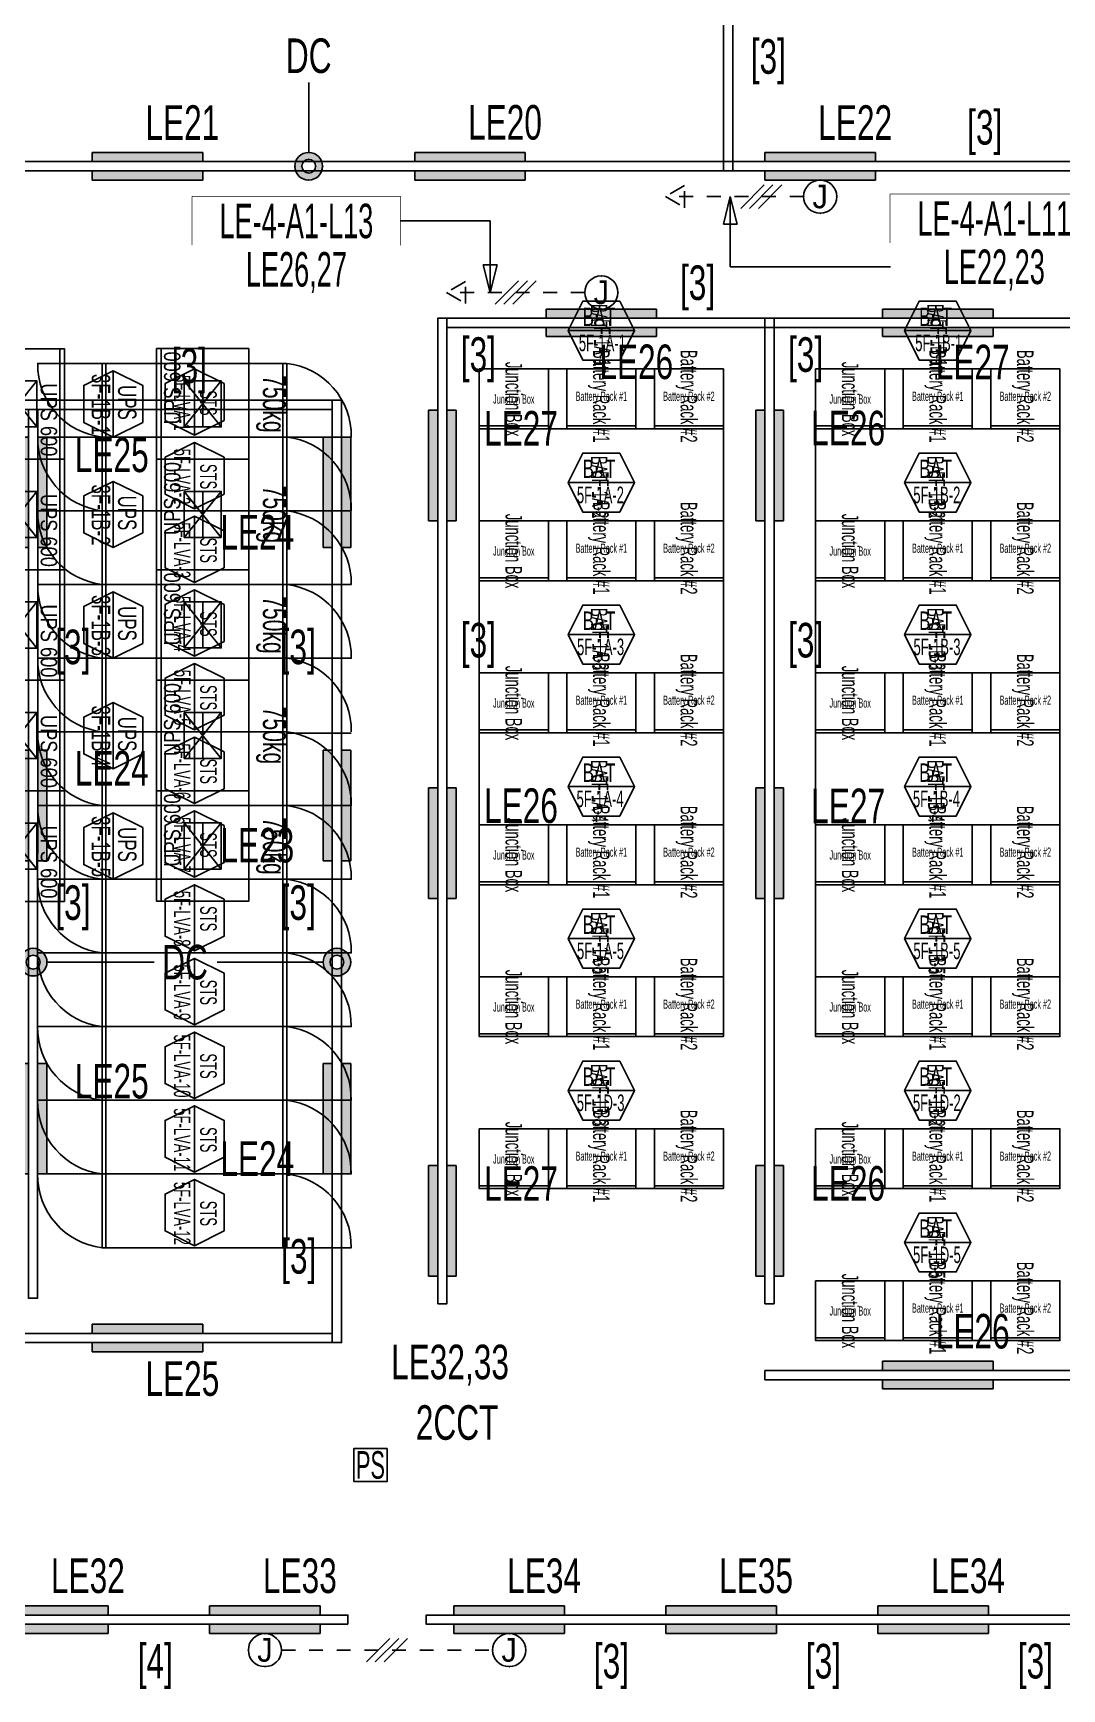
# Model space of a CAD drawing. Header units: millimetres. Extents: x 86947 to 500447, y -530175 to 1059536.
# Drawn here: x 149764 to 160926, y 465074 to 483050 of the extents above; entities that cross this region are included whole.
import ezdxf
from ezdxf.enums import TextEntityAlignment as Align

# ---------------------------------------------------------------- set-up
doc = ezdxf.new("R2010")
doc.units = ezdxf.units.MM
doc.header["$LTSCALE"] = 150
doc.set_wipeout_variables(frame=1)
doc.linetypes.add('D1', pattern=[3, 1, -1, 1])
for name, color, linetype in [('------01 Distribution Panel', 3, 'Continuous'), ('------03 Lighting Fixture', 3, 'Continuous'), ('------04 Lighting Switch', 2, 'Continuous'), ('------04 Number of Strands (가닥수)', 1, 'Continuous'), ('-----20 General Symbol', 3, 'Continuous'), ('-----23 Concealed or Exposed Wire', 4, 'D1'), ('-----25 Emergency Lighting Embeded Wire in Ceiling or Wall', 1, 'Continuous'), ('-----28 Race Way', 1, 'Continuous'), ('-----29 Indicator', 1, 'Continuous'), ('-----33 Equipment', 5, 'Continuous'), ('-----36 Dimension', 1, 'Continuous')]:
    doc.layers.add(name, color=color, linetype=linetype)
doc.styles.add('ELEC', font='Dotum.ttf')

# ---------------------------------------------------------------- blocks, each defined once
blk = doc.blocks.new('D01')
at = {"linetype": 'Continuous'}
blk.add_circle((0, 0), 150, dxfattribs=at)
for p in [(-150, 0), (0, 150), (150, 0), (0, -150)]:
    blk.add_point(p)
blk = doc.blocks.new('E01')
h = blk.add_hatch(color=256)
edge = h.paths.add_edge_path(flags=17)
edge.add_arc((0, 0), 75, 0, 360)
edge = h.paths.add_edge_path()
edge.add_arc((0, 0), 150, 0, 360)
blk.add_blockref('D01', (0, 0))
at = {"xscale": 0.5, "yscale": 0.5, "zscale": 0.5}
blk.add_blockref('D01', (0, 0), dxfattribs=at)
blk = doc.blocks.new('*U16')
blk.add_lwpolyline([(150, 0), (-150, 0), (-150, -300), (150, -300)], close=True)
at = {"style": 'ELEC', "width": 0.6}
blk.add_text('PS', height=250, dxfattribs=at).set_placement((0, -150), align=Align.MIDDLE)
blk = doc.blocks.new('E17')
h = blk.add_hatch(color=256)
h.paths.add_polyline_path([(600, 100), (-600, 100), (-600, 0), (600, 0)])
h.paths.add_polyline_path([(600, -100), (-600, -100), (-600, -200), (600, -200)])
for p, q in [((-600, 100), (600, 100)), ((-600, 100), (-600, 0)), ((600, 100), (600, 0)), ((600, 100), (600, 0)), ((-600, -100), (-600, -200)), ((600, -100), (600, -200)), ((-600, -200), (600, -200))]:
    blk.add_line(p, q)
blk = doc.blocks.new('A$C2e8f9a8b')
at = {"color": 0}
blk.add_line((30, 750), (30, 0), dxfattribs=at)
blk.add_lwpolyline([(650, 0), (0, 0), (0, 750), (650, 750)], close=True, dxfattribs=at)
blk = doc.blocks.new('1234')
at = {"layer": '-----33 Equipment'}
for p, q in [((402854, 656864), (402854, 657664)), ((404774, 656864), (404774, 657664)), ((402854, 656064), (402854, 656864)), ((404774, 656064), (404774, 656864)), ((402854, 655264), (402854, 656064)), ((404774, 655264), (404774, 656064)), ((402854, 654464), (402854, 655264)), ((404774, 654464), (404774, 655264)), ((402854, 653664), (402854, 654464)), ((404774, 653664), (404774, 654464)), ((402854, 652864), (402854, 653664)), ((404774, 652864), (404774, 653664)), ((402854, 652064), (402854, 652864)), ((404774, 652064), (404774, 652864)), ((402854, 651264), (402854, 652064)), ((404774, 651264), (404774, 652064)), ((402853, 650464), (402853, 651264)), ((404773, 650464), (404773, 651264)), ((402853, 649664), (402853, 650464)), ((404773, 649664), (404773, 650464)), ((402853, 648864), (402853, 649664)), ((404773, 648864), (404773, 649664)), ((402853, 648064), (402853, 648864)), ((404773, 648064), (404773, 648864))]:
    blk.add_line(p, q, dxfattribs=at)
at = {"layer": '-----33 Equipment', "elevation": 0}
for points in [[(407869, 658020), (408589, 658020), (408429, 658340), (408028, 658340), (407869, 658020), (408028, 657700), (408429, 657700), (408589, 658020)], [(411519, 658020), (412239, 658020), (412079, 658340), (411678, 658340), (411519, 658020), (411678, 657700), (412079, 657700), (412239, 658020)], [(403815, 656885), (403815, 657605), (404135, 657446), (404135, 657045), (403815, 656885), (403495, 657045), (403495, 657446), (403815, 657605)], [(409554, 650355), (409554, 657605), (406904, 657605), (406904, 650355), (409554, 650355)], [(413204, 650355), (413204, 657605), (410554, 657605), (410554, 650355), (413204, 650355)], [(403815, 656085), (403815, 656805), (404135, 656646), (404135, 656245), (403815, 656085), (403495, 656245), (403495, 656646), (403815, 656805)], [(407869, 656370), (408589, 656370), (408429, 656690), (408028, 656690), (407869, 656370), (408028, 656050), (408429, 656050), (408589, 656370)], [(411519, 656370), (412239, 656370), (412079, 656690), (411678, 656690), (411519, 656370), (411678, 656050), (412079, 656050), (412239, 656370)], [(403815, 655285), (403815, 656005), (404135, 655846), (404135, 655445), (403815, 655285), (403495, 655445), (403495, 655846), (403815, 656005)], [(403815, 654485), (403815, 655205), (404135, 655046), (404135, 654645), (403815, 654485), (403495, 654645), (403495, 655046), (403815, 655205)], [(407869, 654720), (408589, 654720), (408429, 655040), (408028, 655040), (407869, 654720), (408028, 654400), (408429, 654400), (408589, 654720)], [(411519, 654720), (412239, 654720), (412079, 655040), (411678, 655040), (411519, 654720), (411678, 654400), (412079, 654400), (412239, 654720)], [(403815, 653685), (403815, 654405), (404135, 654246), (404135, 653845), (403815, 653685), (403495, 653845), (403495, 654246), (403815, 654405)], [(405516, 653650), (404816, 653650)], [(403815, 652885), (403815, 653605), (404135, 653446), (404135, 653045), (403815, 652885), (403495, 653045), (403495, 653446), (403815, 653605)], [(407869, 653070), (408589, 653070), (408429, 653390), (408028, 653390), (407869, 653070), (408028, 652750), (408429, 652750), (408589, 653070)], [(411519, 653070), (412239, 653070), (412079, 653390), (411678, 653390), (411519, 653070), (411678, 652750), (412079, 652750), (412239, 653070)], [(403815, 652085), (403815, 652805), (404135, 652646), (404135, 652245), (403815, 652085), (403495, 652245), (403495, 652646), (403815, 652805)], [(403815, 651285), (403815, 652005), (404135, 651846), (404135, 651445), (403815, 651285), (403495, 651445), (403495, 651846), (403815, 652005)], [(407869, 651420), (408589, 651420), (408429, 651740), (408028, 651740), (407869, 651420), (408028, 651100), (408429, 651100), (408589, 651420)], [(411519, 651420), (412239, 651420), (412079, 651740), (411678, 651740), (411519, 651420), (411678, 651100), (412079, 651100), (412239, 651420)], [(403815, 650485), (403815, 651205), (404135, 651046), (404135, 650645), (403815, 650485), (403495, 650645), (403495, 651046), (403815, 651205)], [(403815, 649685), (403815, 650405), (404135, 650246), (404135, 649845), (403815, 649685), (403495, 649845), (403495, 650246), (403815, 650405)], [(407869, 649770), (408589, 649770), (408429, 650090), (408028, 650090), (407869, 649770), (408028, 649450), (408429, 649450), (408589, 649770)], [(411519, 649770), (412239, 649770), (412079, 650090), (411678, 650090), (411519, 649770), (411678, 649450), (412079, 649450), (412239, 649770)], [(403815, 648885), (403815, 649605), (404135, 649446), (404135, 649045), (403815, 648885), (403495, 649045), (403495, 649446), (403815, 649605)], [(403815, 648085), (403815, 648805), (404135, 648646), (404135, 648245), (403815, 648085), (403495, 648245), (403495, 648646), (403815, 648805)], [(411519, 648120), (412239, 648120), (412079, 648440), (411678, 648440), (411519, 648120), (411678, 647800), (412079, 647800), (412239, 648120)]]:
    blk.add_lwpolyline(points, dxfattribs=at)
for points in [[(402814, 656864, -0.385743), (402114, 657664), (402814, 657664)], [(404816, 657664, -0.385743), (405516, 656864), (404816, 656864)], [(402814, 656064, -0.385743), (402114, 656864), (402814, 656864)], [(404816, 656864, -0.385743), (405516, 656064), (404816, 656064)], [(402814, 655264, -0.385743), (402114, 656064), (402814, 656064)], [(404816, 656064, -0.385743), (405516, 655264), (404816, 655264)], [(402814, 654464, -0.385743), (402114, 655264), (402814, 655264)], [(404816, 655264, -0.385743), (405516, 654464), (404816, 654464)], [(402814, 653664, -0.385743), (402114, 654464), (402814, 654464)], [(404816, 654464, -0.385743), (405516, 653664)], [(402814, 652864, -0.385743), (402114, 653664), (402814, 653664)], [(404816, 653664, -0.385743), (405516, 652864), (404816, 652864)], [(402814, 652064, -0.385743), (402114, 652864), (402814, 652864)], [(404816, 652864, -0.385743), (405516, 652064), (404816, 652064)], [(402814, 651264, -0.385743), (402114, 652064), (402814, 652064)], [(404816, 652064, -0.385743), (405516, 651264), (404816, 651264)], [(402813, 650464, -0.385743), (402113, 651264), (402813, 651264)], [(404815, 651264, -0.385743), (405515, 650464), (404815, 650464)], [(402813, 649664, -0.385743), (402113, 650464), (402813, 650464)], [(404815, 650464, -0.385743), (405515, 649664), (404815, 649664)], [(402813, 648864, -0.385743), (402113, 649664), (402813, 649664)], [(404815, 649664, -0.385743), (405515, 648864), (404815, 648864)], [(402813, 648064, -0.385743), (402113, 648864), (402813, 648864)], [(404815, 648864, -0.385743), (405515, 648064), (404815, 648064)]]:
    blk.add_lwpolyline(points, format="xyb", dxfattribs=at)
for points in [[(402814, 656864), (402814, 657664), (404816, 657664), (404816, 656864)], [(406904, 657605), (406904, 656955), (409554, 656955), (409554, 657605)], [(410554, 657605), (410554, 656955), (413204, 656955), (413204, 657605)], [(402814, 656064), (402814, 656864), (404816, 656864), (404816, 656064)], [(402814, 655264), (402814, 656064), (404816, 656064), (404816, 655264)], [(406904, 655955), (406904, 655305), (409554, 655305), (409554, 655955)], [(410554, 655955), (410554, 655305), (413204, 655305), (413204, 655955)], [(402814, 654464), (402814, 655264), (404816, 655264), (404816, 654464)], [(402814, 653664), (402814, 654464), (404816, 654464), (404816, 653664)], [(406904, 654305), (406904, 653655), (409554, 653655), (409554, 654305)], [(410554, 654305), (410554, 653655), (413204, 653655), (413204, 654305)], [(402814, 652864), (402814, 653664), (404816, 653664), (404816, 652864)], [(402814, 652064), (402814, 652864), (404816, 652864), (404816, 652064)], [(406904, 652655), (406904, 652005), (409554, 652005), (409554, 652655)], [(410554, 652655), (410554, 652005), (413204, 652005), (413204, 652655)], [(402814, 651264), (402814, 652064), (404816, 652064), (404816, 651264)], [(402813, 650464), (402813, 651264), (404815, 651264), (404815, 650464)], [(406904, 651005), (406904, 650355), (409554, 650355), (409554, 651005)], [(410554, 651005), (410554, 650355), (413204, 650355), (413204, 651005)], [(402813, 649664), (402813, 650464), (404815, 650464), (404815, 649664)], [(402813, 648864), (402813, 649664), (404815, 649664), (404815, 648864)], [(406904, 649355), (406904, 648705), (409554, 648705), (409554, 649355)], [(410554, 649355), (410554, 648705), (413204, 648705), (413204, 649355)], [(402813, 648064), (402813, 648864), (404815, 648864), (404815, 648064)], [(410554, 647705), (410554, 647055), (413204, 647055), (413204, 647705)]]:
    blk.add_lwpolyline(points, close=True, dxfattribs=at)
at = {"layer": '-----33 Equipment', "xscale": -1, "rotation": 270}
for p in [(406904, 656955), (407854, 656955), (408804, 656955), (410554, 656955), (411504, 656955), (412454, 656955), (406904, 655305), (407854, 655305), (408804, 655305), (410554, 655305), (411504, 655305), (412454, 655305), (406904, 653655), (407854, 653655), (408804, 653655), (410554, 653655), (411504, 653655), (412454, 653655), (406904, 652005), (407854, 652005), (408804, 652005), (410554, 652005), (411504, 652005), (412454, 652005), (406904, 650355), (407854, 650355), (408804, 650355), (410554, 650355), (411504, 650355), (412454, 650355), (406904, 648705), (407854, 648705), (408804, 648705), (410554, 648705), (411504, 648705), (412454, 648705), (410554, 647055), (411504, 647055), (412454, 647055)]:
    blk.add_blockref('A$C2e8f9a8b', p, dxfattribs=at)
at = {"layer": '-----33 Equipment', "style": 'ELEC', "width": 0.6}
for s, p in [('BAT', (408205, 658171, 0)), ('5F-1A-1', (408240, 657887, 0)), ('BAT', (411855, 658171, 0)), ('5F-1B-1', (411890, 657887, 0)), ('Battery Rack #1', (408229, 657308, 0)), ('Battery Rack #2', (409179, 657308, 0)), ('Battery Rack #1', (411879, 657308, 0)), ('Battery Rack #2', (412829, 657308, 0)), ('Junction Box', (407279, 657277, 0)), ('Junction Box', (410929, 657277, 0)), ('5F-LVA-1', (403681, 657236)), ('STS', (403966, 657236)), ('5F-LVA-2', (403681, 656436)), ('STS', (403966, 656436)), ('BAT', (408205, 656521, 0)), ('BAT', (411855, 656521, 0)), ('5F-1A-2', (408219, 656237, 0)), ('5F-1B-2', (411869, 656237, 0)), ('Battery Rack #1', (408229, 655658, 0)), ('Battery Rack #2', (409179, 655658, 0)), ('Battery Rack #1', (411879, 655658, 0)), ('Battery Rack #2', (412829, 655658, 0)), ('Junction Box', (407279, 655627, 0)), ('Junction Box', (410929, 655627, 0)), ('5F-LVA-3', (403681, 655636)), ('STS', (403966, 655636)), ('5F-LVA-4', (403684, 654836)), ('STS', (403966, 654836)), ('BAT', (408205, 654871)), ('BAT', (411855, 654871)), ('5F-1A-3', (408221, 654587)), ('5F-1B-3', (411871, 654587)), ('Junction Box', (407279, 653977, 0)), ('Battery Rack #1', (408229, 654008, 0)), ('Battery Rack #2', (409179, 654008, 0)), ('Junction Box', (410929, 653977, 0)), ('Battery Rack #1', (411879, 654008, 0)), ('Battery Rack #2', (412829, 654008, 0)), ('5F-LVA-5', (403684, 654036)), ('STS', (403966, 654036)), ('5F-LVA-6', (403681, 653236)), ('STS', (403966, 653236)), ('BAT', (408205, 653221)), ('BAT', (411855, 653221)), ('5F-1A-4', (408215, 652937)), ('5F-1B-4', (411865, 652937)), ('5F-LVA-7', (403684, 652436)), ('Battery Rack #1', (408229, 652358)), ('Battery Rack #2', (409179, 652358)), ('Battery Rack #1', (411879, 652358)), ('Battery Rack #2', (412829, 652358)), ('STS', (403966, 652436)), ('Junction Box', (407279, 652327)), ('Junction Box', (410929, 652327)), ('5F-LVA-8', (403681, 651636)), ('STS', (403966, 651636)), ('BAT', (408205, 651571)), ('BAT', (411855, 651571)), ('5F-1A-5', (408220, 651287)), ('5F-1B-5', (411870, 651287)), ('5F-LVA-9', (403681, 650836)), ('Battery Rack #1', (408229, 650708)), ('Battery Rack #2', (409179, 650708)), ('Battery Rack #1', (411879, 650708)), ('Battery Rack #2', (412829, 650708)), ('STS', (403966, 650836)), ('Junction Box', (407279, 650677)), ('Junction Box', (410929, 650677)), ('5F-LVA-10', (403681, 650036)), ('STS', (403966, 650036)), ('BAT', (408205, 649921)), ('BAT', (411855, 649921)), ('5F-1D-3', (408221, 649637)), ('5F-1D-2', (411869, 649637)), ('5F-LVA-11', (403681, 649236)), ('Battery Rack #1', (408229, 649058)), ('Battery Rack #2', (409179, 649058)), ('Battery Rack #1', (411879, 649058)), ('Battery Rack #2', (412829, 649058)), ('STS', (403966, 649236)), ('Junction Box', (407279, 649027)), ('Junction Box', (410929, 649027)), ('5F-LVA-12', (403681, 648436)), ('STS', (403966, 648436)), ('BAT', (411855, 648271)), ('5F-1D-5', (411870, 647987)), ('Battery Rack #1', (411879, 647408)), ('Battery Rack #2', (412829, 647408)), ('Junction Box', (410929, 647377))]:
    blk.add_text(s, height=180, rotation=270, dxfattribs=at).set_placement(p, align=Align.MIDDLE_CENTER)
blk = doc.blocks.new('O04')
blk.add_circle((0, 0), 150)
for p in [(0, 150), (-150, 0), (150, 0), (0, -150)]:
    blk.add_point(p)
at = {"style": 'ELEC'}
blk.add_text('J', height=214, dxfattribs=at).set_placement((0, 0), align=Align.MIDDLE)
blk = doc.blocks.new('O07')
blk.add_lwpolyline([(0, -100), (173, 0), (0, 100)], close=True)
blk = doc.blocks.new('*U45')
at = {"color": 0}
for p, q in [((-186, -106), (26, 106)), ((-106, -106), (106, 106)), ((-26, -106), (186, 106))]:
    blk.add_line(p, q, dxfattribs=at)
blk = doc.blocks.new('UPS 600kV')
at = {"layer": '-----33 Equipment'}
for p, q in [((800, 850), (-402, 850)), ((-52, 199), (448, 601)), ((448, 199), (-52, 601)), ((-52, 400), (448, 400))]:
    blk.add_line(p, q, dxfattribs=at)
for points in [[(798, -100), (-402, -100), (-402, 900), (798, 900)], [(448, 601), (448, 199), (-52, 199), (-52, 601)]]:
    blk.add_lwpolyline(points, close=True, dxfattribs=at)
at = {"layer": '-----33 Equipment', "style": 'ELEC', "width": 0.85}
blk.add_text('UPS 600', height=178.2, dxfattribs=at).set_placement((-26, 731), align=Align.MIDDLE_LEFT)
blk = doc.blocks.new('전기실 장비배치')
at = {"layer": '-----33 Equipment', "elevation": 0}
for points in [[(155569, 479820), (156289, 479820), (156129, 480140), (155728, 480140), (155569, 479820), (155728, 479500), (156129, 479500), (156289, 479820)], [(159219, 479820), (159939, 479820), (159779, 480140), (159378, 480140), (159219, 479820), (159378, 479500), (159779, 479500), (159939, 479820)], [(150634, 479384), (150634, 478664), (150314, 478824), (150314, 479225), (150634, 479384), (150954, 479225), (150954, 478824), (150634, 478664)], [(157254, 472155), (157254, 479405), (154604, 479405), (154604, 472155), (157254, 472155)], [(160904, 472155), (160904, 479405), (158254, 479405), (158254, 472155), (160904, 472155)], [(155569, 478170), (156289, 478170), (156129, 478490), (155728, 478490), (155569, 478170), (155728, 477850), (156129, 477850), (156289, 478170)], [(159219, 478170), (159939, 478170), (159779, 478490), (159378, 478490), (159219, 478170), (159378, 477850), (159779, 477850), (159939, 478170)], [(150634, 478184), (150634, 477464), (150314, 477624), (150314, 478025), (150634, 478184), (150954, 478025), (150954, 477624), (150634, 477464)], [(150634, 476984), (150634, 476264), (150314, 476424), (150314, 476825), (150634, 476984), (150954, 476825), (150954, 476424), (150634, 476264)], [(155569, 476520), (156289, 476520), (156129, 476840), (155728, 476840), (155569, 476520), (155728, 476200), (156129, 476200), (156289, 476520)], [(159219, 476520), (159939, 476520), (159779, 476840), (159378, 476840), (159219, 476520), (159378, 476200), (159779, 476200), (159939, 476520)], [(150634, 475784), (150634, 475064), (150314, 475224), (150314, 475625), (150634, 475784), (150954, 475625), (150954, 475224), (150634, 475064)], [(155569, 474870), (156289, 474870), (156129, 475190), (155728, 475190), (155569, 474870), (155728, 474550), (156129, 474550), (156289, 474870)], [(159219, 474870), (159939, 474870), (159779, 475190), (159378, 475190), (159219, 474870), (159378, 474550), (159779, 474550), (159939, 474870)], [(150634, 474584), (150634, 473864), (150314, 474024), (150314, 474425), (150634, 474584), (150954, 474425), (150954, 474024), (150634, 473864)], [(155569, 473220), (156289, 473220), (156129, 473540), (155728, 473540), (155569, 473220), (155728, 472900), (156129, 472900), (156289, 473220)], [(159219, 473220), (159939, 473220), (159779, 473540), (159378, 473540), (159219, 473220), (159378, 472900), (159779, 472900), (159939, 473220)], [(155569, 471570), (156289, 471570), (156129, 471890), (155728, 471890), (155569, 471570), (155728, 471250), (156129, 471250), (156289, 471570)], [(159219, 471570), (159939, 471570), (159779, 471890), (159378, 471890), (159219, 471570), (159378, 471250), (159779, 471250), (159939, 471570)], [(159219, 469920), (159939, 469920), (159779, 470240), (159378, 470240), (159219, 469920), (159378, 469600), (159779, 469600), (159939, 469920)]]:
    blk.add_lwpolyline(points, dxfattribs=at)
for points in [[(154604, 479405), (154604, 478755), (157254, 478755), (157254, 479405)], [(158254, 479405), (158254, 478755), (160904, 478755), (160904, 479405)], [(154604, 477755), (154604, 477105), (157254, 477105), (157254, 477755)], [(158254, 477755), (158254, 477105), (160904, 477105), (160904, 477755)], [(154604, 476105), (154604, 475455), (157254, 475455), (157254, 476105)], [(158254, 476105), (158254, 475455), (160904, 475455), (160904, 476105)], [(154604, 474455), (154604, 473805), (157254, 473805), (157254, 474455)], [(158254, 474455), (158254, 473805), (160904, 473805), (160904, 474455)], [(154604, 472805), (154604, 472155), (157254, 472155), (157254, 472805)], [(158254, 472805), (158254, 472155), (160904, 472155), (160904, 472805)], [(154604, 471155), (154604, 470505), (157254, 470505), (157254, 471155)], [(158254, 471155), (158254, 470505), (160904, 470505), (160904, 471155)], [(158254, 469505), (158254, 468855), (160904, 468855), (160904, 469505)]]:
    blk.add_lwpolyline(points, close=True, dxfattribs=at)
at = {"layer": '-----33 Equipment'}
for p, rotation in [((149204, 479222, 0), 270), ((152004, 478827, 0), 90.00000000000001), ((149204, 478022, 0), 270), ((152004, 477627, 0), 90.00000000000001), ((149204, 476822, 0), 270), ((152004, 476427, 0), 90.00000000000001), ((149204, 475622, 0), 270), ((152004, 475227, 0), 90.00000000000001), ((149204, 474422, 0), 270), ((152004, 474027, 0), 90.00000000000001)]:
    blk.add_blockref('UPS 600kV', p, dxfattribs=dict(at, rotation=rotation))
at = {"layer": '-----33 Equipment', "xscale": -1, "rotation": 270}
for p in [(154604, 478755, 0), (155554, 478755, 0), (156504, 478755, 0), (158254, 478755, 0), (159204, 478755, 0), (160154, 478755, 0), (154604, 477105, 0), (155554, 477105, 0), (156504, 477105, 0), (158254, 477105, 0), (159204, 477105, 0), (160154, 477105, 0), (154604, 475455, 0), (155554, 475455, 0), (156504, 475455, 0), (158254, 475455, 0), (159204, 475455, 0), (160154, 475455, 0), (154604, 473805, 0), (155554, 473805, 0), (156504, 473805, 0), (158254, 473805, 0), (159204, 473805, 0), (160154, 473805, 0), (154604, 472155), (155554, 472155), (156504, 472155), (158254, 472155), (159204, 472155), (160154, 472155), (154604, 470505), (155554, 470505), (156504, 470505), (158254, 470505), (159204, 470505), (160154, 470505), (158254, 468855), (159204, 468855), (160154, 468855)]:
    blk.add_blockref('A$C2e8f9a8b', p, dxfattribs=at)
at = {"layer": '-----33 Equipment', "style": 'ELEC'}
for s, height, width, p in [('BAT', 200, 0.7, (155905, 479971, 0)), ('BAT', 200, 0.7, (159555, 479971, 0)), ('5F-1A-1', 180, 0.6, (155940, 479687, 0)), ('5F-1B-1', 180, 0.6, (159590, 479687, 0)), ('Junction Box', 100, 0.6, (154979, 479077, 0)), ('Battery Rack #1', 100, 0.6, (155929, 479108, 0)), ('Battery Rack #2', 100, 0.6, (156879, 479108, 0)), ('Junction Box', 100, 0.6, (158629, 479077, 0)), ('Battery Rack #1', 100, 0.6, (159579, 479108, 0)), ('Battery Rack #2', 100, 0.6, (160529, 479108, 0)), ('BAT', 200, 0.7, (155905, 478321, 0)), ('BAT', 200, 0.7, (159555, 478321, 0)), ('5F-1A-2', 180, 0.6, (155919, 478037, 0)), ('5F-1B-2', 180, 0.6, (159569, 478037, 0)), ('Junction Box', 100, 0.6, (154979, 477427, 0)), ('Battery Rack #1', 100, 0.6, (155929, 477458, 0)), ('Battery Rack #2', 100, 0.6, (156879, 477458, 0)), ('Junction Box', 100, 0.6, (158629, 477427, 0)), ('Battery Rack #1', 100, 0.6, (159579, 477458, 0)), ('Battery Rack #2', 100, 0.6, (160529, 477458, 0)), ('BAT', 200, 0.7, (155905, 476671, 0)), ('BAT', 200, 0.7, (159555, 476671, 0)), ('5F-1A-3', 180, 0.6, (155921, 476387, 0)), ('5F-1B-3', 180, 0.6, (159571, 476387, 0)), ('Battery Rack #1', 100, 0.6, (155929, 475808, 0)), ('Battery Rack #2', 100, 0.6, (156879, 475808, 0)), ('Battery Rack #1', 100, 0.6, (159579, 475808, 0)), ('Battery Rack #2', 100, 0.6, (160529, 475808, 0)), ('Junction Box', 100, 0.6, (154979, 475777, 0)), ('Junction Box', 100, 0.6, (158629, 475777, 0)), ('BAT', 200, 0.7, (155905, 475021, 0)), ('BAT', 200, 0.7, (159555, 475021, 0)), ('5F-1A-4', 180, 0.6, (155915, 474737, 0)), ('5F-1B-4', 180, 0.6, (159565, 474737, 0)), ('Junction Box', 100, 0.6, (154979, 474127, 0)), ('Battery Rack #1', 100, 0.6, (155929, 474158, 0)), ('Battery Rack #2', 100, 0.6, (156879, 474158, 0)), ('Junction Box', 100, 0.6, (158629, 474127, 0)), ('Battery Rack #1', 100, 0.6, (159579, 474158, 0)), ('Battery Rack #2', 100, 0.6, (160529, 474158, 0)), ('BAT', 200, 0.7, (155905, 473371)), ('BAT', 200, 0.7, (159555, 473371)), ('5F-1A-5', 180, 0.6, (155920, 473087)), ('5F-1B-5', 180, 0.6, (159570, 473087)), ('Junction Box', 100, 0.6, (154979, 472477)), ('Battery Rack #1', 100, 0.6, (155929, 472508)), ('Battery Rack #2', 100, 0.6, (156879, 472508)), ('Junction Box', 100, 0.6, (158629, 472477)), ('Battery Rack #1', 100, 0.6, (159579, 472508)), ('Battery Rack #2', 100, 0.6, (160529, 472508)), ('BAT', 200, 0.7, (155905, 471721)), ('BAT', 200, 0.7, (159555, 471721)), ('5F-1D-3', 180, 0.6, (155921, 471437)), ('5F-1D-2', 180, 0.6, (159569, 471437)), ('Junction Box', 100, 0.6, (154979, 470827)), ('Battery Rack #1', 100, 0.6, (155929, 470858)), ('Battery Rack #2', 100, 0.6, (156879, 470858)), ('Junction Box', 100, 0.6, (158629, 470827)), ('Battery Rack #1', 100, 0.6, (159579, 470858)), ('Battery Rack #2', 100, 0.6, (160529, 470858)), ('BAT', 200, 0.7, (159555, 470071)), ('5F-1D-5', 180, 0.6, (159570, 469787)), ('Junction Box', 100, 0.6, (158629, 469177)), ('Battery Rack #1', 100, 0.6, (159579, 469208)), ('Battery Rack #2', 100, 0.6, (160529, 469208))]:
    blk.add_text(s, height=height, dxfattribs=dict(at, width=width)).set_placement(p, align=Align.MIDDLE_CENTER)
at = {"layer": '-----33 Equipment', "style": 'ELEC', "width": 0.7}
for s, p in [('3F-1B-1', (150500, 479019, 0)), ('UPS', (150785, 479041, 0)), ('3F-1B-2', (150500, 477819, 0)), ('UPS', (150785, 477841, 0)), ('3F-1B-3', (150500, 476619, 0)), ('UPS', (150785, 476641, 0)), ('3F-1B-4', (150500, 475419, 0)), ('UPS', (150785, 475441, 0)), ('3F-1B-5', (150500, 474219, 0)), ('UPS', (150785, 474241, 0))]:
    blk.add_text(s, height=200, rotation=270, dxfattribs=at).set_placement(p, align=Align.MIDDLE_CENTER)
for p in [(152351, 479025, 0), (152351, 477825, 0), (152351, 476625, 0), (152351, 475425, 0), (152351, 474225, 0)]:
    blk.add_text('750kg', height=250, rotation=270, dxfattribs=at).set_placement(p, align=Align.MIDDLE)

msp = doc.modelspace()

# ---------------------------------------------------------------- linework, layer by layer
at = {"layer": '------01 Distribution Panel', "color": 1}
for points in [[(151492, 480749), (153747, 480749), (153747, 481274), (151492, 481274)], [(159065, 480775), (161320, 480775), (161320, 481300), (159065, 481300)]]:
    msp.add_lwpolyline(points, close=True, dxfattribs=at)
at = {"layer": '-----23 Concealed or Exposed Wire'}
for points in [[(158124, 481275), (156624, 481275)], [(155749, 480235), (154249, 480235)], [(152459, 465495), (154749, 465495)]]:
    msp.add_lwpolyline(points, dxfattribs=at)
at = {"layer": '-----25 Emergency Lighting Embeded Wire in Ceiling or Wall'}
for p, q in [((152754, 482514), (152754, 481755)), ((149914, 472964), (151078, 472964)), ((151759, 472964), (152910, 472964))]:
    msp.add_line(p, q, dxfattribs=at)
at = {"layer": '-----28 Race Way', "elevation": 0}
for points in [[(157354, 500104), (157254, 500104), (157254, 481555), (157354, 481555)], [(135904, 481656), (135904, 481556), (166204, 481555), (166204, 481655)], [(154154, 469255), (154254, 469255), (154254, 479955), (154154, 479955)], [(154254, 479955), (154254, 479855), (164904, 479855), (164904, 479955)], [(157704, 469255), (157804, 469255), (157804, 479955), (157704, 479955)], [(153010, 478964), (153010, 479064), (135304, 479065), (135304, 478965)], [(149814, 478965), (149714, 478965), (149713, 469314), (149813, 469314)], [(153110, 479064), (153010, 479064), (153010, 468833), (153110, 468833)], [(146604, 468933), (146604, 468833), (153010, 468833), (153010, 468933)], [(157704, 468530), (157704, 468430), (165004, 468430), (165004, 468530)], [(153179, 465775), (135279, 465775), (135279, 465875), (153179, 465875)], [(167329, 465775), (154029, 465775), (154029, 465875), (167329, 465875)]]:
    msp.add_lwpolyline(points, close=True, dxfattribs=at)
at = {"layer": '-----29 Indicator', "color": 1}
for p, q in [((157328, 481275), (157253, 480975)), ((157403, 480975), (157328, 481275)), ((157253, 480975), (157403, 480975)), ((154797, 480535), (154647, 480535)), ((154647, 480535), (154722, 480235)), ((154722, 480235), (154797, 480535))]:
    msp.add_line(p, q, dxfattribs=at)
at = {"layer": '-----29 Indicator'}
for p, q in [((157328, 480513), (157328, 481275)), ((154722, 480235), (154722, 481011))]:
    msp.add_line(p, q, dxfattribs=at)

# ---------------------------------------------------------------- block references
at = {"layer": '------03 Lighting Fixture', "color": 3, "xscale": -1}
for p, rotation in [((151004, 481555), 180), ((154504, 481555), 180), ((158304, 481555), 180), ((155929, 479855), 180), ((159579, 479855), 180), ((154154, 478355), 90), ((157704, 478355), 90), ((149714, 478064), 90), ((153010, 478064), 90), ((149714, 474664), 90), ((153010, 474664), 90), ((154154, 474255), 90), ((157704, 474255), 90), ((149714, 471264), 90), ((153010, 471264), 90), ((154154, 470155), 90), ((157704, 470155), 90), ((151004, 468833), 180), ((159579, 468430), 180), ((149979, 465775), 180), ((152279, 465775), 180), ((154929, 465775), 180), ((157229, 465775), 180), ((159529, 465775), 180)]:
    msp.add_blockref('E17', p, dxfattribs=dict(at, rotation=rotation))
at = {"layer": '------03 Lighting Fixture'}
for p in [(152754, 481605), (149764, 472964), (153060, 472964)]:
    msp.add_blockref('E01', p, dxfattribs=at)
at = {"layer": '------04 Lighting Switch', "xscale": 1.2, "yscale": 1.2, "zscale": 1.2}
msp.add_blockref('*U16', (153424, 467685), dxfattribs=at)
at = {"layer": '------04 Number of Strands (가닥수)', "xscale": 1.2, "yscale": 1.2, "zscale": 1.2}
for p in [(157664, 481275), (154999, 480235), (153604, 465495)]:
    msp.add_blockref('*U45', p, dxfattribs=at)
at = {"layer": '-----20 General Symbol', "xscale": 1.2, "yscale": 1.2, "zscale": 1.2}
for p in [(158304, 481275), (155929, 480235), (152279, 465495), (154929, 465495)]:
    msp.add_blockref('O04', p, dxfattribs=at)
at = {"layer": '-----23 Concealed or Exposed Wire', "xscale": 1.199999999953434, "yscale": 1.199999999953434, "zscale": 1.199999999953434, "rotation": 180}
for p in [(156831, 481275), (154456, 480235)]:
    msp.add_blockref('O07', p, dxfattribs=at)
at = {"layer": '-----33 Equipment'}
msp.add_blockref('1234', (-252300, -178200), dxfattribs=at)
at = {"layer": '-----36 Dimension'}
msp.add_blockref('전기실 장비배치', (0, 0), dxfattribs=at)

# ---------------------------------------------------------------- texts
at = {"layer": '------04 Lighting Switch', "style": 'ELEC', "width": 0.7}
for s, p in [('LE21', (151383, 482082)), ('LE20', (154883, 482082)), ('LE22', (158683, 482082)), ('LE26', (156308, 479482)), ('LE27', (159958, 479482)), ('LE27', (155057, 478763)), ('LE26', (158607, 478763)), ('LE25', (150617, 478472)), ('LE24', (152196, 477634)), ('LE24', (150617, 475072)), ('LE26', (155057, 474663)), ('LE27', (158607, 474663)), ('LE23', (152196, 474234)), ('LE25', (150617, 471672)), ('LE24', (152196, 470834)), ('LE27', (155057, 470563)), ('LE26', (158607, 470563)), ('LE26', (159958, 468957)), ('LE32,33', (154287, 468591)), ('LE25', (151383, 468443)), ('2CCT', (154364, 467966)), ('LE32', (150358, 466302)), ('LE33', (152658, 466302)), ('LE34', (155308, 466302)), ('LE35', (157608, 466302)), ('LE34', (159908, 466302))]:
    msp.add_text(s, height=375, dxfattribs=at).set_placement(p, align=Align.MIDDLE)
at = {"layer": '-----25 Emergency Lighting Embeded Wire in Ceiling or Wall', "style": 'ELEC', "width": 0.7}
for p in [(152754, 482805), (151412, 472964)]:
    msp.add_text('DC', height=375, dxfattribs=at).set_placement(p, align=Align.MIDDLE)
at = {"layer": '-----28 Race Way', "style": 'ELEC', "width": 0.7}
for s, p in [('[3]', (157741, 482750)), ('[3]', (160089, 481981)), ('[3]', (156973, 480294)), ('[3]', (151460, 479393)), ('[3]', (154595, 479514)), ('[3]', (158145, 479514)), ('[3]', (150195, 476340)), ('[3]', (152640, 476340)), ('[3]', (154595, 476413)), ('[3]', (158145, 476413)), ('[3]', (150195, 473564)), ('[3]', (152640, 473564)), ('[3]', (152646, 469723)), ('[4]', (151089, 465328)), ('[3]', (156039, 465328)), ('[3]', (158339, 465328)), ('[3]', (160639, 465328))]:
    msp.add_text(s, height=375, dxfattribs=at).set_placement(p, align=Align.MIDDLE)

# ---------------------------------------------------------------- next in the draw order: wipeouts: each hides what was drawn before it
at = {"color": 1}
for points in [[(151492, 480749), (153747, 480749), (153747, 481274), (151492, 481274)], [(159065, 480775), (161320, 480775), (161320, 481300), (159065, 481300)]]:
    msp.add_wipeout(points, dxfattribs=at)

# ---------------------------------------------------------------- next in the draw order: linework, layer by layer
at = {"layer": '-----29 Indicator'}
msp.add_line((153747, 481011), (154722, 481011), dxfattribs=at)

# ---------------------------------------------------------------- next in the draw order: wipeouts: each hides what was drawn before it
at = {"color": 1}
for points in [[(151492, 480224), (153747, 480224), (153747, 480749), (151492, 480749)], [(159065, 480250), (161320, 480250), (161320, 480775), (159065, 480775)]]:
    msp.add_wipeout(points, dxfattribs=at)

# ---------------------------------------------------------------- next in the draw order: linework, layer by layer
at = {"layer": '-----29 Indicator'}
msp.add_line((159065, 480513), (157328, 480513), dxfattribs=at)

# ---------------------------------------------------------------- next in the draw order: texts
at = {"style": 'ELEC', "width": 0.6}
for s, p in [('LE-4-A1-L13', (152620, 481011)), ('LE-4-A1-L11', (160193, 481038)), ('LE22,23', (160193, 480513)), ('LE26,27', (152620, 480486))]:
    msp.add_text(s, height=375, dxfattribs=at).set_placement(p, align=Align.MIDDLE_CENTER)

doc.saveas('drawing.dxf')
